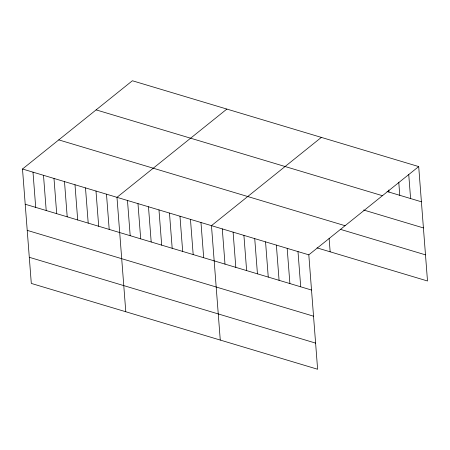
<?xml version="1.0" encoding="UTF-8"?>
<svg xmlns="http://www.w3.org/2000/svg" width="450" height="450" viewBox="0 0 450 450"><rect width="100%" height="100%" fill="white"/><g stroke="black" fill="none" stroke-linecap="round" stroke-linejoin="round"><path stroke-width="0.67" d="M418.697 166.573L308.812 254.829L317.616 369.248L31.303 283.427L22.5 169.009L132.384 80.752L418.697 166.573L427.5 280.991L317.031 247.877M226.868 109.074L116.983 197.331L125.786 311.749M321.351 137.396L211.466 225.653L220.269 340.065M387.051 191.498L421.408 201.791M96.12 109.879L382.433 195.699M363.611 210.004L423.416 227.931M58.759 139.888L345.077 225.703M340.234 229.297L425.492 254.852M22.5 169.009L308.812 254.829M25.211 204.232L311.524 290.048M27.219 230.366L313.532 316.187M29.295 257.293L315.608 343.108M408.729 174.381L410.591 198.551M398.762 182.188L399.774 195.311M388.8 189.996L388.957 192.066M329.124 238.41L330.154 251.809M297.996 251.589L300.707 286.808M287.179 248.344L289.89 283.567M276.368 245.104L279.073 280.322M265.551 241.864L268.256 277.082M254.734 238.618L257.445 273.842M243.917 235.378L246.628 270.596M233.1 232.138L235.811 267.356M222.283 228.893L224.994 264.116M200.97 222.502L203.681 257.726M190.468 219.358L193.179 254.576M179.972 216.214L182.683 251.432M169.476 213.064L172.187 248.282M158.974 209.919L161.685 245.138M148.477 206.769L151.189 241.993M137.981 203.625L140.692 238.843M127.479 200.481L130.191 235.699M106.487 194.186L109.198 229.404M95.985 191.036L98.696 226.26M85.489 187.892L88.2 223.11M74.992 184.748L77.698 219.966M64.491 181.597L67.202 216.816M53.994 178.453L56.706 213.671M43.498 175.303L46.204 210.527M32.996 172.159L35.707 207.377"/></g></svg>
